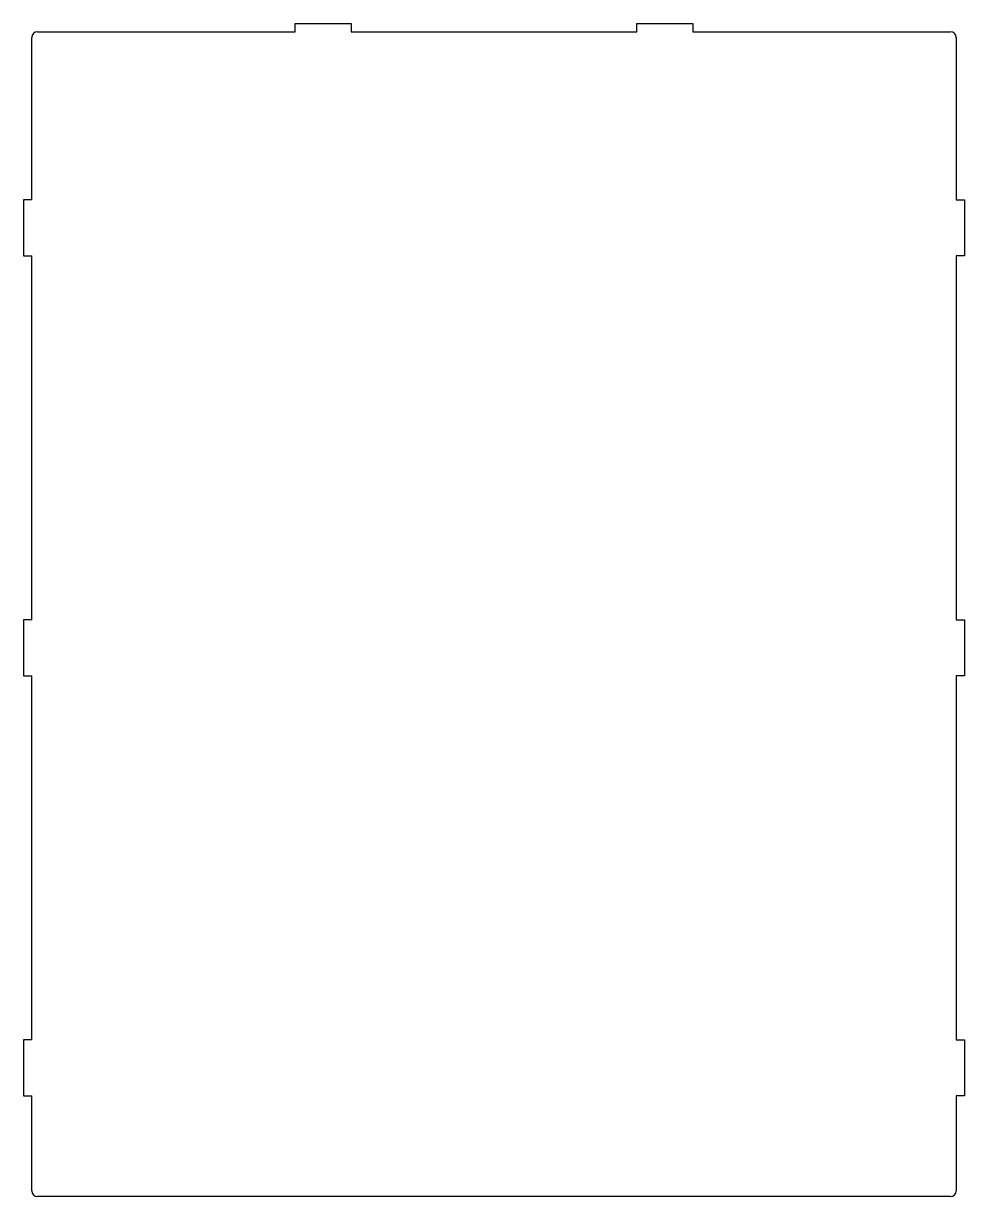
# Model space of a CAD drawing. Extents: x 34 to 370, y 16 to 435.
import ezdxf

# ---------------------------------------------------------------- set-up
doc = ezdxf.new("R2010")
doc.units = 0
doc.header["$LTSCALE"] = 29.333333
doc.layers.get('0').update_dxf_attribs({"linetype": 'CONTINUOUS'})

msp = doc.modelspace()

# ---------------------------------------------------------------- linework, layer by layer
at = {"color": 7, "linetype": 'CONTINUOUS'}
for p, q in [((38.73, 432.42), (130.73, 432.42)), ((130.73, 432.42), (130.73, 435.42)), ((130.73, 435.42), (150.73, 435.42)), ((150.73, 435.42), (150.73, 432.42)), ((150.73, 432.42), (252.73, 432.42)), ((252.73, 432.42), (252.73, 435.42)), ((252.73, 435.42), (272.73, 435.42)), ((272.73, 435.42), (272.73, 432.42)), ((272.73, 432.42), (364.73, 432.42)), ((36.73, 372.42), (36.73, 430.42)), ((366.73, 430.42), (366.73, 372.42)), ((33.73, 372.42), (33.73, 352.42)), ((36.73, 372.42), (33.73, 372.42)), ((366.73, 372.42), (369.73, 372.42)), ((369.73, 372.42), (369.73, 352.42)), ((33.73, 352.42), (36.73, 352.42)), ((36.73, 222.42), (36.73, 352.42)), ((369.73, 352.42), (366.73, 352.42)), ((366.73, 352.42), (366.73, 222.42)), ((33.73, 222.42), (33.73, 202.42)), ((36.73, 222.42), (33.73, 222.42)), ((366.73, 222.42), (369.73, 222.42)), ((369.73, 222.42), (369.73, 202.42)), ((33.73, 202.42), (36.73, 202.42)), ((36.73, 72.42), (36.73, 202.42)), ((369.73, 202.42), (366.73, 202.42)), ((366.73, 202.42), (366.73, 72.42)), ((33.73, 72.42), (33.73, 52.42)), ((36.73, 72.42), (33.73, 72.42)), ((366.73, 72.42), (369.73, 72.42)), ((369.73, 72.42), (369.73, 52.42)), ((33.73, 52.42), (36.73, 52.42)), ((36.73, 18.42), (36.73, 52.42)), ((369.73, 52.42), (366.73, 52.42)), ((366.73, 52.42), (366.73, 18.42)), ((364.73, 16.42), (38.73, 16.42))]:
    msp.add_line(p, q, dxfattribs=at)
for centre, start, end in [((38.73, 430.42), 90, 180), ((364.73, 430.42), 0, 90), ((38.73, 18.42), 180, 270), ((364.73, 18.42), 270, 360)]:
    msp.add_arc(centre, 2, start, end, dxfattribs=at)

doc.saveas('drawing.dxf')
